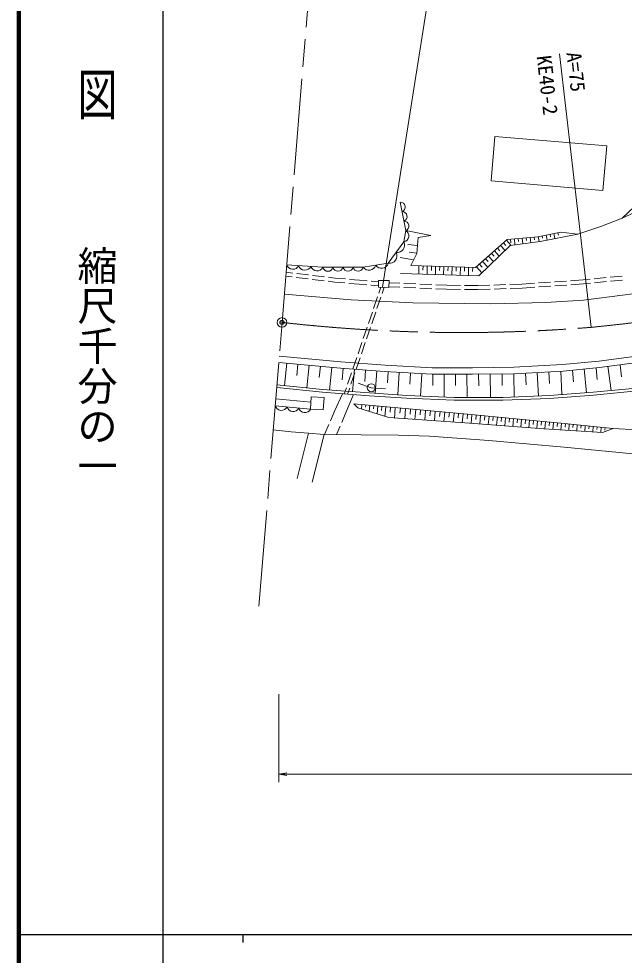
# Model space of a CAD drawing. Units: millimetres at full size, sheet at 1:1000; details may follow other scales. Extents: x 40000 to 680000, y 20000 to 380000.
# Drawn here: x 40000 to 115635, y 202409 to 319330 of the extents above; entities that cross this region are included whole.
import ezdxf
from ezdxf.enums import TextEntityAlignment as Align

# ---------------------------------------------------------------- set-up
doc = ezdxf.new("R2010")
doc.units = ezdxf.units.MM
doc.header["$LTSCALE"] = 1000
doc.header["$PDMODE"] = 32
doc.header["$PDSIZE"] = 500
doc.linetypes.add('CHAIN', pattern=[18.5, 12, -1.5, 3.5, -1.5])
for name, color, linetype, lineweight in [('M-BGD', 7, 'Continuous', 13), ('M-BMK', 2, 'CHAIN', 13), ('M-BMK-SRVR', 3, 'Continuous', 13), ('M-STR-HTXT', 7, 'Continuous', 13), ('M-TTL', 2, 'Continuous', 140), ('M-TTL-BAND', 7, 'Continuous', 25)]:
    doc.layers.add(name, color=color, linetype=linetype, lineweight=lineweight)
doc.layers.add('M-OTRS', color=6, linetype='Continuous')
doc.styles.add('@ＭＳ ゴシック', font='')
doc.styles.add('ＭＳ ゴシック', font='')
doc.styles.get('@ＭＳ ゴシック').set_extended_font_data('@MS Gothic')
doc.styles.get('ＭＳ ゴシック').set_extended_font_data('MS Gothic')

# ---------------------------------------------------------------- blocks, each defined once
blk = doc.blocks.new('open_arrow')
at = {"color": 0, "linetype": 'Continuous', "lineweight": -2}
blk.add_lwpolyline([(7.5, 1.25), (0, 0), (7.5, -1.25)], dxfattribs=at)

msp = doc.modelspace()

# ---------------------------------------------------------------- linework, layer by layer
at = {"layer": 'M-BGD'}
for p, q in [((105870, 292323), (105995, 291692)), ((106361, 292420), (106423, 292105)), ((106851, 292517), (106977, 291883)), ((107342, 292614), (107404, 292297)), ((89809, 291027), (88612, 291147)), ((100560, 291354), (100839, 291037)), ((100935, 291685), (101515, 291026)), ((101406, 291793), (101447, 291356)), ((101903, 291840), (101974, 291089)), ((102401, 291887), (102437, 291512)), ((102899, 291934), (102966, 291226)), ((103397, 291981), (103430, 291627)), ((103895, 292028), (103957, 291362)), ((104392, 292075), (104424, 291742)), ((104889, 292129), (105012, 291507)), ((105380, 292226), (105441, 291915)), ((89713, 290080), (88766, 290175)), ((99060, 290031), (99368, 289682)), ((99435, 290362), (100022, 289695)), ((99810, 290693), (100103, 290359)), ((100185, 291023), (100744, 290389)), ((89325, 289215), (87640, 289513)), ((97935, 289039), (98579, 288309)), ((98310, 289370), (98632, 289005)), ((98685, 289700), (99300, 289002)), ((73399, 287683), (74224, 287585)), ((89989, 288486), (89957, 287442)), ((90511, 288469), (90495, 287948)), ((91033, 288453), (91000, 287414)), ((91552, 288437), (91536, 287918)), ((92072, 288421), (92040, 287386)), ((92590, 288405), (92574, 287887)), ((93107, 288389), (93075, 287358)), ((93623, 288373), (93607, 287858)), ((94139, 288357), (94107, 287330)), ((94652, 288341), (94637, 287828)), ((95166, 288326), (95135, 287302)), ((95678, 288310), (95662, 287798)), ((96190, 288294), (96158, 287274)), ((96700, 288278), (96684, 287768)), ((97172, 288366), (97845, 287604)), ((97553, 288703), (97890, 288321)), ((73340, 287187), (74169, 287088)), ((74665, 287029), (76155, 286852)), ((74721, 287526), (76210, 287349)), ((76651, 286793), (78141, 286615)), ((76707, 287290), (78196, 287112)), ((78637, 286556), (79466, 286458)), ((78693, 287053), (79518, 286955)), ((79466, 286458), (80748, 286340)), ((79518, 286955), (80796, 286838)), ((81294, 286792), (82571, 286675)), ((82571, 286675), (83513, 286600)), ((84011, 286561), (84953, 286486)), ((106921, 286479), (108418, 286579)), ((108917, 286613), (110504, 286719)), ((110504, 286719), (111381, 286807)), ((111878, 286857), (113371, 287006)), ((111928, 286359), (113421, 286508)), ((113868, 287056), (115361, 287205)), ((113918, 286558), (115411, 286707)), ((81246, 286294), (82529, 286176)), ((82529, 286176), (83472, 286102)), ((83971, 286063), (84914, 285988)), ((84982, 285063), (85240, 285812)), ((85399, 285043), (85660, 285803)), ((86236, 285864), (87594, 285804)), ((86257, 286363), (87611, 286304)), ((88093, 285783), (89592, 285717)), ((88111, 286282), (89609, 286217)), ((90092, 285696), (91590, 285630)), ((90109, 286195), (91607, 286130)), ((92090, 285609), (93448, 285549)), ((92107, 286108), (93461, 286049)), ((93448, 285549), (95163, 285536)), ((93461, 286049), (95166, 286036)), ((95663, 285532), (97378, 285518)), ((95666, 286032), (97371, 286018)), ((97371, 286018), (98856, 286069)), ((97378, 285518), (98872, 285569)), ((99356, 286086), (100855, 286137)), ((99372, 285586), (100871, 285637)), ((101354, 286154), (102839, 286205)), ((101370, 285654), (102865, 285706)), ((102839, 286205), (104427, 286311)), ((102865, 285706), (104460, 285813)), ((104926, 286345), (106422, 286445)), ((104959, 285846), (106456, 285946)), ((106954, 285980), (108451, 286080)), ((108950, 286114), (110546, 286221)), ((110546, 286221), (111431, 286309)), ((84333, 283171), (84820, 284590)), ((84749, 283151), (85236, 284570)), ((83683, 281279), (84170, 282698)), ((84099, 281260), (84587, 282678)), ((83034, 279388), (83521, 280807)), ((83450, 279368), (83937, 280787)), ((82384, 277496), (82871, 278915)), ((82800, 277477), (83287, 278895)), ((73468, 276333), (73206, 273536)), ((74866, 276202), (74736, 274803)), ((76265, 276071), (76000, 273244)), ((77678, 275938), (77546, 274525)), ((81734, 275605), (82222, 277023)), ((82151, 275585), (82638, 277004)), ((113596, 275940), (113991, 272915)), ((115108, 276138), (115306, 274625)), ((79091, 275806), (78826, 272976)), ((80506, 275680), (80398, 274263)), ((81085, 273713), (81572, 275132)), ((81501, 273694), (81988, 275112)), ((81923, 275571), (81709, 272765)), ((83327, 275464), (83220, 274061)), ((84730, 275357), (84517, 272562)), ((86128, 275259), (86047, 273859)), ((87528, 275177), (87365, 272366)), ((88934, 275096), (88852, 273690)), ((90340, 275014), (90177, 272219)), ((91738, 274939), (91742, 273539)), ((93138, 274944), (93147, 272095)), ((94562, 274948), (94566, 273524)), ((95986, 274952), (95995, 272043)), ((97441, 274964), (97458, 273509)), ((98895, 274981), (98931, 272043)), ((100365, 274999), (100382, 273530)), ((101834, 275017), (101869, 272099)), ((103291, 275094), (103369, 273637)), ((104748, 275172), (104906, 272221)), ((106223, 275252), (106302, 273776)), ((107699, 275331), (107856, 272397)), ((109161, 275464), (109308, 274003)), ((110623, 275610), (110921, 272634)), ((112111, 275759), (112260, 274271)), ((84033, 273263), (82413, 273839)), ((80430, 272508), (79501, 270412)), ((80665, 272490), (80922, 273240)), ((81077, 272460), (81339, 273221)), ((84033, 273263), (85809, 273138)), ((76505, 271477), (72113, 271886)), ((81817, 272406), (80778, 269945)), ((72040, 271003), (76453, 270592)), ((79501, 270412), (78940, 269149)), ((82850, 271150), (82800, 270597)), ((83348, 271105), (83323, 270828)), ((83846, 271059), (83777, 270293)), ((84344, 271014), (84310, 270631)), ((84842, 270969), (84753, 269988)), ((85340, 270924), (85296, 270434)), ((85838, 270879), (85730, 269684)), ((86436, 270825), (86382, 270227)), ((87033, 270770), (86917, 269482)), ((87678, 270712), (87619, 270068)), ((88322, 270654), (88208, 269392)), ((88953, 270596), (88896, 269966)), ((89584, 270539), (89472, 269304)), ((90201, 270483), (90145, 269866)), ((90818, 270427), (90709, 269219)), ((91423, 270373), (91368, 269768)), ((92027, 270318), (91920, 269135)), ((92619, 270264), (92565, 269673)), ((93210, 270211), (93105, 269052)), ((93789, 270158), (93737, 269579)), ((94368, 270106), (94266, 268972)), ((80778, 269945), (80341, 268910)), ((94935, 270054), (94884, 269487)), ((95502, 270003), (95401, 268893)), ((96057, 269952), (96003, 269398)), ((96611, 269899), (96506, 268815)), ((97153, 269846), (97101, 269304)), ((97695, 269794), (97592, 268733)), ((98225, 269742), (98174, 269212)), ((98755, 269691), (98655, 268653)), ((99274, 269641), (99224, 269122)), ((99793, 269590), (99694, 268575)), ((100301, 269541), (100251, 269033)), ((100808, 269492), (100712, 268498)), ((101306, 269444), (101258, 268947)), ((101804, 269396), (101709, 268423)), ((102301, 269347), (102254, 268861)), ((102799, 269299), (102707, 268348)), ((103297, 269251), (103251, 268775)), ((103794, 269203), (103704, 268273)), ((104292, 269154), (104247, 268689)), ((104790, 269106), (104702, 268197)), ((105287, 269058), (105243, 268604)), ((105785, 269010), (105699, 268124)), ((106283, 268962), (106240, 268519)), ((78738, 268692), (78177, 267429)), ((80147, 268449), (79710, 267413)), ((106780, 268913), (106698, 268062)), ((107278, 268865), (107237, 268440)), ((107776, 268817), (107697, 268001)), ((108273, 268768), (108233, 268360)), ((108771, 268719), (108694, 267939)), ((109268, 268670), (109230, 268280)), ((109766, 268621), (109693, 267878)), ((110264, 268572), (110227, 268200)), ((110761, 268523), (110691, 267816)), ((111259, 268474), (111224, 268120)), ((111756, 268424), (111690, 267754)), ((112254, 268375), (112221, 268040)), ((112752, 268326), (112689, 267693)), ((113249, 268277), (113218, 267960))]:
    msp.add_line(p, q, dxfattribs=at)
for points in [[(112971, 297899), (99008, 299081), (99478, 304644), (113442, 303462)], [(84939, 285819), (86245, 285791), (86263, 286637), (84957, 286665)], [(76453, 270592), (78042, 270499), (78132, 272026), (76543, 272119)]]:
    msp.add_lwpolyline(points, close=True, dxfattribs=at)
for points in [[(109849, 292442), (112694, 293396), (115374, 294425), (118381, 297260), (118412, 298833), (117415, 300999)], [(119362, 301014), (120048, 299036), (120001, 297587), (119237, 296465), (117898, 295609), (115374, 294425)], [(73474, 288600), (77986, 288296), (83018, 288312), (86164, 288794), (88112, 291490), (88345, 292876), (87660, 296444)], [(73177, 284959), (81522, 284231), (89233, 283857), (98978, 283717), (105825, 283904), (110545, 284207), (117041, 285025), (124916, 286287), (171827, 295237)], [(88345, 292876), (91482, 292255), (89909, 292022), (89706, 290012), (88990, 288516), (97059, 288267), (101016, 291757), (104818, 292115), (107731, 292691), (109849, 292442), (105129, 291523), (101390, 291009), (97464, 287239), (87681, 287504)], [(72547, 277222), (80238, 276502), (85752, 276082), (91657, 275739), (96657, 275755), (101830, 275817), (107921, 276144), (112439, 276596), (118405, 277375), (124886, 278403), (132800, 279898), (150388, 283238), (162318, 285316), (168768, 286515), (172569, 286811), (177928, 286780), (183466, 286500), (188376, 286050), (192276, 285477), (194940, 284807), (199863, 283264), (206593, 280686), (212191, 278136)], [(72472, 276426), (80170, 275705), (85699, 275284), (91635, 274939), (96664, 274955), (101856, 275017), (107982, 275346), (112530, 275801), (118520, 276583), (125023, 277615), (132949, 279112), (150531, 282451), (162460, 284528), (168872, 285721), (172598, 286011), (177906, 285980), (183410, 285701), (188281, 285256), (191988, 284539), (194799, 283853), (199591, 282440), (206250, 280027), (211941, 277596)], [(72218, 273287), (77930, 272691), (83768, 272263), (88447, 271940), (94397, 271693), (100472, 271693), (106311, 271927), (111774, 272349), (118530, 273004), (122709, 273593), (124637, 273942)], [(72255, 273635), (77961, 273040), (83793, 272612), (88466, 272290), (94404, 272043), (100465, 272043), (106291, 272277), (111743, 272697), (118489, 273352), (122654, 273938), (125788, 274378)], [(81855, 271240), (96051, 269953), (108109, 268785), (114262, 268177), (117199, 268013), (123073, 273659)], [(81855, 271240), (82360, 270735), (86223, 269530), (96292, 268831), (105593, 268130), (112923, 267679), (114262, 268177)], [(71795, 267997), (74017, 267743), (76183, 267572), (74773, 261917)], [(76183, 267572), (78156, 267429), (76647, 261491)], [(78156, 267429), (87410, 267336), (91289, 267195), (98720, 266658), (108114, 265863), (118006, 264866), (125924, 264099), (131929, 263188), (138379, 262043), (146394, 260454)]]:
    msp.add_lwpolyline(points, dxfattribs=at)
msp.add_circle((84033, 273263), 500, dxfattribs=at)
for centre, radius, start, end in [((87660, 295827), 617, 291.77518, 89.97731), ((87888, 294638), 617, 291.77518, 89.97731), ((88117, 293449), 617, 291.77518, 89.97731), ((87988, 292223), 744, 279.59155, 61.27508), ((87267, 291074), 941, 262.09618, 26.20433), ((86294, 289726), 941, 262.09618, 26.20433), ((74247, 288867), 818, 199.01673, 333.26407), ((75751, 288765), 818, 199.01673, 333.26407), ((77255, 288664), 818, 199.01673, 333.26407), ((78614, 288444), 646, 193.21321, 347.14156), ((79872, 288447), 646, 193.21321, 347.14156), ((81130, 288451), 646, 193.21321, 347.14156), ((82388, 288455), 646, 193.21321, 347.14156), ((83746, 288811), 884, 214.45113, 342.99856), ((85320, 289053), 884, 214.45113, 342.99856), ((72803, 271229), 796, 196.50122, 332.87088), ((74274, 271092), 796, 196.50122, 332.87088), ((75745, 270955), 796, 196.50122, 332.87088)]:
    msp.add_arc(centre, radius, start, end, dxfattribs=at)
at = {"layer": 'M-BMK'}
for p, q in [((72889, 281415), (77280, 335319)), ((70002, 245981), (72889, 281415))]:
    msp.add_line(p, q, dxfattribs=at)
for centre, start, end in [((92339, 479885), 275.50269, 279.05465), ((95339, 480151), 263.55472, 274.63988)]:
    msp.add_arc(centre, 200000, start, end, dxfattribs=at)
at = {"layer": 'M-BMK-SRVR'}
msp.add_circle((72889, 281415), 600, dxfattribs=at)
msp.add_point((72889, 281415), dxfattribs=at)
at = {"layer": 'M-OTRS'}
msp.add_point((72889, 281415), dxfattribs=at)
at = {"layer": 'M-STR-HTXT'}
for p, q in [((91490, 324114), (85448, 285808)), ((111518, 280806), (107561, 314946)), ((72472, 235000), (72472, 224000)), ((72472, 225000), (187426, 225000))]:
    msp.add_line(p, q, dxfattribs=at)
at = {"layer": 'M-TTL'}
msp.add_line((40000, 380000), (40000, 20000), dxfattribs=at)
at = {"layer": 'M-TTL-BAND'}
for p, q in [((58000, 370000), (58000, 20000)), ((40000, 205000), (579000, 205000)), ((68000, 205000), (68000, 204000))]:
    msp.add_line(p, q, dxfattribs=at)

# ---------------------------------------------------------------- block references
at = {"layer": 'M-STR-HTXT', "xscale": 133, "yscale": 133}
msp.add_blockref('open_arrow', (72472, 225000), dxfattribs=at)

# ---------------------------------------------------------------- texts
at = {"layer": 'M-STR-HTXT', "style": 'ＭＳ ゴシック'}
for s, p in [('KE40-2', (106025, 311047)), ('A=75', (109600, 312695))]:
    msp.add_text(s, height=1833, rotation=276.611, dxfattribs=at).set_placement(p, align=Align.MIDDLE_CENTER)
at = {"layer": 'M-TTL-BAND', "style": '@ＭＳ ゴシック', "width": 1.4}
msp.add_text('平  面  図', height=3666, rotation=270, dxfattribs=at).set_placement((49777, 306475), align=Align.MIDDLE_RIGHT)
at = {"layer": 'M-TTL-BAND', "style": '@ＭＳ ゴシック'}
msp.add_text('縮尺千分の一', height=3666, rotation=270, dxfattribs=at).set_placement((49777, 261030), align=Align.MIDDLE_RIGHT)

doc.saveas('drawing.dxf')
